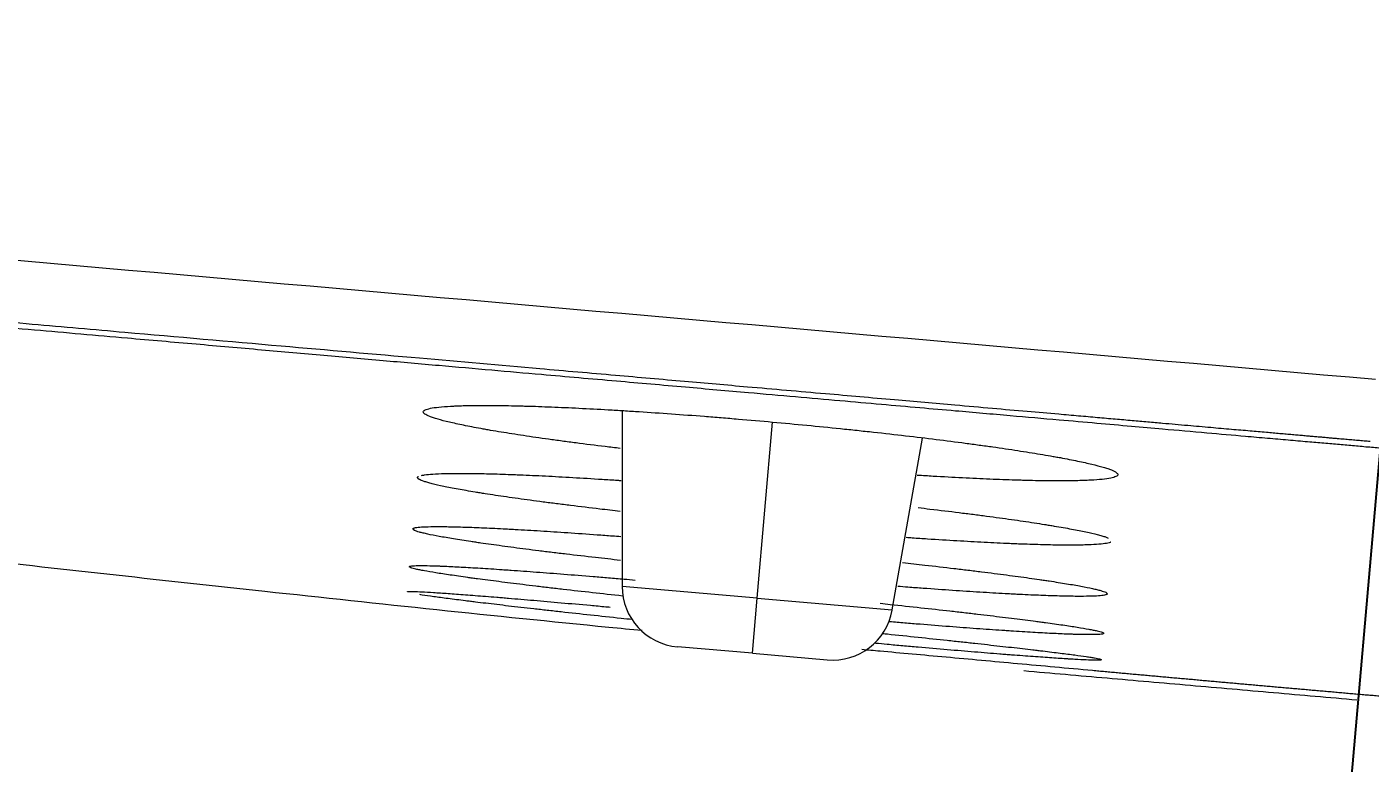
# Model space of a CAD drawing. Header units: millimetres. Extents: x 2433 to 4809, y -10272 to -6912.
# Drawn here: x 3948.38 to 3970.53, y -8020.75 to -8008.6 of the extents above; entities that cross this region are included whole.
import ezdxf

# ---------------------------------------------------------------- set-up
doc = ezdxf.new("R2010")
doc.units = ezdxf.units.MM
doc.linetypes.add('CENTERX2', pattern=[101.6, 63.5, -12.7, 12.7, -12.7])
doc.layers.add('CENTER', color=1, linetype='CENTERX2')
doc.layers.add('DIM', color=3, linetype='Continuous', lineweight=13)
doc.styles.add('ARIAL', font='arial.ttf')
doc.dimstyles.get("Standard").update_dxf_attribs({"dimtxt": 15, "dimasz": 15, "dimexe": 0.18, "dimexo": 0.0625, "dimgap": 4, "dimtad": 0, "dimtih": 1, "dimtoh": 1, "dimdec": 1, "dimdsep": 46, "dimtxsty": 'ARIAL', "dimcen": 0, "dimclrd": 3, "dimclre": 3, "dimclrt": 3, "dimadec": 0, "dimazin": 0, "dimtfac": 1, "dimtdec": 1, "dimtofl": 0, "dimtmove": 0, "dimatfit": 3, "dimfxl": 1, "dimtolj": 1, "dimtzin": 0, "dimarcsym": 0})

# ---------------------------------------------------------------- blocks, each defined once
blk = doc.blocks.new('*D50')
at = {"layer": 'Defpoints', "color": 0, "transparency": 16777216}
for p in [(3876.167, -8006.18), (4065.408, -8022.77), (4059.068, -8095.094)]:
    blk.add_point(p, dxfattribs=at)
at = {"layer": 'DIM', "color": 3, "lineweight": -2, "transparency": 16777216}
for p, q in [((3876.162, -8006.242), (3869.811, -8078.683)), ((4065.403, -8022.832), (4059.052, -8095.273)), ((3887.758, -8080.076), (3940.44, -8084.694)), ((4041.136, -8093.522), (3988.454, -8088.903))]:
    blk.add_line(p, q, dxfattribs=at)
at = {"layer": 'DIM', "color": 3, "transparency": 16777216}
for points in [[(3888.02, -8077.087), (3887.496, -8083.064), (3869.827, -8078.504)], [(4041.398, -8090.533), (4040.874, -8096.511), (4059.068, -8095.094)]]:
    blk.add_solid(points, dxfattribs=at)
at = {"layer": 'DIM', "color": 3, "transparency": 16777216, "insert": (3964.447, -8086.799), "char_height": 18, "attachment_point": 5, "style": 'ARIAL'}
blk.add_mtext('\\A1;190', dxfattribs=at)

msp = doc.modelspace()

# ---------------------------------------------------------------- linework, layer by layer
at = {"linetype": 'Continuous', "lineweight": 18, "extrusion": (-1, -2.22045e-16, 0)}
for p, q in [((3958.194, -8014.931), (3958.194, -8017.832)), ((3962.649, -8018.221), (3963.149, -8015.384)), ((3960.342, -8018.936), (3959.107, -8018.828)), ((3960.342, -8018.936), (3961.577, -8019.044))]:
    msp.add_line(p, q, dxfattribs=at)
at = {"linetype": 'Continuous', "lineweight": 13, "extrusion": (-1, -2.22045e-16, 0)}
for p, q in [((3960.421, -8018.026), (3960.676, -8015.119)), ((3960.421, -8018.026), (3958.194, -8017.832)), ((3960.342, -8018.936), (3960.421, -8018.026)), ((3960.421, -8018.026), (3962.649, -8018.221))]:
    msp.add_line(p, q, dxfattribs=at)
at = {"linetype": 'Continuous', "lineweight": 18}
for centre, start, end in [((3959.194, -8017.832), 180, 265), ((3961.664, -8018.048), 265, 350)]:
    msp.add_arc(centre, 1, start, end, dxfattribs=at)
at = {"linetype": 'Continuous', "lineweight": 13}
for points, knots in [([(3915.85, -8009.612), (3918.125, -8009.814), (3920.401, -8010.012), (3924.956, -8010.411), (3927.234, -8010.61), (3934.071, -8011.21), (3938.633, -8011.61), (3952.332, -8012.811), (3961.475, -8013.613), (3970.619, -8014.413)], [0, 0, 0, 0, 0.125, 0.125, 0.25, 0.25, 0.5, 0.5, 1, 1, 1, 1]), ([(3970.53, -8015.442), (3970.513, -8015.44), (3970.479, -8015.437), (3970.429, -8015.433), (3970.379, -8015.429), (3970.329, -8015.424), (3970.279, -8015.42), (3970.229, -8015.415), (3970.178, -8015.411), (3970.126, -8015.406), (3970.073, -8015.402), (3970.018, -8015.397), (3969.962, -8015.392), (3969.904, -8015.387), (3969.84, -8015.381), (3969.77, -8015.375), (3969.692, -8015.368), (3969.611, -8015.361), (3969.526, -8015.354), (3969.437, -8015.346), (3969.344, -8015.338), (3969.247, -8015.329), (3969.146, -8015.321), (3969.04, -8015.311), (3968.931, -8015.302), (3968.767, -8015.287), (3968.537, -8015.267), (3968.232, -8015.241), (3967.89, -8015.211), (3967.511, -8015.177), (3967.164, -8015.147), (3966.858, -8015.12), (3966.599, -8015.097), (3966.322, -8015.073), (3966.028, -8015.047), (3965.717, -8015.02), (3965.331, -8014.986), (3964.858, -8014.945), (3964.288, -8014.895), (3963.558, -8014.831), (3962.639, -8014.75), (3961.498, -8014.65), (3960.344, -8014.549), (3959.19, -8014.448), (3958.049, -8014.348), (3956.592, -8014.22), (3954.756, -8014.059), (3952.474, -8013.859), (3950.345, -8013.673), (3948.426, -8013.504), (3946.776, -8013.36), (3945.006, -8013.205), (3942.466, -8012.982), (3938.999, -8012.678), (3934.443, -8012.279), (3930.488, -8011.932), (3927.293, -8011.652), (3925.018, -8011.453), (3922.881, -8011.266), (3920.948, -8011.096), (3919.716, -8010.988), (3918.939, -8010.92), (3918.559, -8010.887), (3918.087, -8010.846), (3917.622, -8010.805), (3917.203, -8010.768), (3916.873, -8010.739), (3916.574, -8010.713), (3916.305, -8010.689), (3916.068, -8010.668), (3915.92, -8010.655), (3915.851, -8010.649)], [0, 0, 0, 0, 0.00093, 0.001846, 0.002755, 0.003662, 0.004571, 0.005489, 0.006419, 0.007367, 0.008336, 0.00933, 0.010354, 0.01141, 0.012501, 0.01386, 0.015278, 0.016761, 0.018312, 0.019934, 0.02163, 0.023401, 0.025249, 0.027174, 0.029176, 0.031253, 0.03616, 0.041729, 0.047976, 0.054905, 0.062506, 0.066938, 0.071679, 0.076731, 0.082096, 0.087772, 0.093759, 0.103254, 0.113671, 0.125011, 0.143197, 0.164032, 0.187516, 0.206429, 0.227264, 0.25002, 0.286248, 0.327918, 0.375029, 0.402973, 0.433122, 0.465478, 0.500039, 0.572373, 0.6557, 0.750021, 0.78956, 0.83122, 0.875001, 0.907035, 0.937497, 0.942783, 0.949752, 0.958407, 0.968747, 0.975374, 0.981433, 0.986926, 0.991851, 0.996209, 1, 1, 1, 1])]:
    msp.add_open_spline(points, degree=3, knots=knots, dxfattribs=at)
at = {"linetype": 'Continuous', "lineweight": 18}
for points, knots in [([(3915.963, -8010.736), (3916.057, -8010.745), (3916.253, -8010.762), (3916.563, -8010.79), (3916.903, -8010.82), (3917.273, -8010.853), (3917.624, -8010.884), (3917.947, -8010.912), (3918.23, -8010.937), (3918.514, -8010.962), (3918.797, -8010.987), (3919.08, -8011.012), (3919.346, -8011.035), (3919.6, -8011.057), (3919.846, -8011.079), (3920.109, -8011.102), (3920.387, -8011.126), (3920.681, -8011.152), (3920.99, -8011.179), (3921.315, -8011.208), (3921.656, -8011.238), (3922.012, -8011.269), (3922.383, -8011.302), (3922.981, -8011.354), (3923.793, -8011.426), (3924.808, -8011.515), (3925.801, -8011.602), (3926.774, -8011.688), (3927.726, -8011.771), (3928.657, -8011.853), (3930.15, -8011.984), (3932.165, -8012.161), (3934.658, -8012.38), (3937.005, -8012.587), (3939.204, -8012.78), (3941.256, -8012.96), (3943.202, -8013.131), (3945.052, -8013.294), (3946.817, -8013.449), (3948.465, -8013.593), (3949.902, -8013.72), (3951.15, -8013.829), (3952.231, -8013.924), (3953.259, -8014.015), (3954.234, -8014.101), (3955.157, -8014.182), (3956.027, -8014.258), (3957.002, -8014.344), (3958.067, -8014.437), (3959.205, -8014.537), (3960.19, -8014.624), (3961.04, -8014.698), (3961.771, -8014.763), (3962.454, -8014.823), (3963.089, -8014.879), (3963.798, -8014.941), (3964.563, -8015.008), (3965.34, -8015.076), (3966.006, -8015.135), (3966.575, -8015.185), (3967.18, -8015.238), (3967.807, -8015.293), (3968.384, -8015.344), (3968.831, -8015.383), (3969.172, -8015.413), (3969.438, -8015.436), (3969.633, -8015.453), (3969.766, -8015.465), (3969.895, -8015.476), (3970.022, -8015.487), (3970.147, -8015.498), (3970.272, -8015.509), (3970.398, -8015.52), (3970.481, -8015.528), (3970.524, -8015.531)], [0, 0, 0, 0, 0.005151, 0.010852, 0.017103, 0.023903, 0.031252, 0.036466, 0.041678, 0.046888, 0.052095, 0.0573, 0.062502, 0.066749, 0.071284, 0.076106, 0.081216, 0.086613, 0.092297, 0.098266, 0.104522, 0.111063, 0.117889, 0.125, 0.144009, 0.162634, 0.180874, 0.198731, 0.216202, 0.23329, 0.249993, 0.298424, 0.344152, 0.387173, 0.427485, 0.465089, 0.499991, 0.53446, 0.566783, 0.596959, 0.624989, 0.645739, 0.665527, 0.68435, 0.702208, 0.719099, 0.735026, 0.749991, 0.772645, 0.793478, 0.812492, 0.826748, 0.840128, 0.852628, 0.864248, 0.874994, 0.891527, 0.906245, 0.91767, 0.928083, 0.937496, 0.950865, 0.962498, 0.969176, 0.9754, 0.981249, 0.983738, 0.986155, 0.988515, 0.990832, 0.993122, 0.995402, 0.997689, 1, 1, 1, 1]), ([(3958.16, -8015.555), (3958.078, -8015.545), (3957.996, -8015.535), (3957.751, -8015.505), (3957.591, -8015.485), (3957.396, -8015.46), (3957.357, -8015.454), (3957.28, -8015.444), (3957.242, -8015.439), (3957.128, -8015.424), (3957.054, -8015.414), (3956.838, -8015.383), (3956.7, -8015.364), (3956.438, -8015.324), (3956.314, -8015.305), (3956.138, -8015.276), (3956.081, -8015.266), (3955.998, -8015.252), (3955.971, -8015.247), (3955.918, -8015.238), (3955.891, -8015.233), (3955.762, -8015.209), (3955.667, -8015.191), (3955.494, -8015.156), (3955.415, -8015.138), (3955.274, -8015.105), (3955.212, -8015.088), (3955.144, -8015.069), (3955.131, -8015.065), (3955.106, -8015.057), (3955.094, -8015.053), (3955.061, -8015.042), (3955.04, -8015.035), (3954.986, -8015.013), (3954.959, -8015), (3954.923, -8014.974), (3954.914, -8014.962), (3954.916, -8014.945), (3954.918, -8014.939), (3954.926, -8014.932), (3954.929, -8014.929), (3954.937, -8014.924), (3954.941, -8014.921), (3954.966, -8014.909), (3954.995, -8014.901), (3955.071, -8014.885), (3955.117, -8014.878), (3955.228, -8014.867), (3955.292, -8014.862), (3955.383, -8014.856), (3955.402, -8014.856), (3955.44, -8014.854), (3955.5, -8014.851), (3955.563, -8014.849), (3955.696, -8014.846), (3955.793, -8014.845), (3956, -8014.844), (3956.111, -8014.845), (3956.29, -8014.848), (3956.352, -8014.849), (3956.447, -8014.851), (3956.479, -8014.852), (3956.545, -8014.854), (3956.578, -8014.855), (3956.745, -8014.859), (3956.884, -8014.864), (3957.174, -8014.876), (3957.476, -8014.889), (3957.799, -8014.907), (3958.008, -8014.919), (3958.05, -8014.921), (3958.135, -8014.926), (3958.262, -8014.934), (3958.391, -8014.942), (3958.651, -8014.959), (3958.827, -8014.971), (3959.185, -8014.996), (3959.366, -8015.01), (3959.643, -8015.031), (3959.736, -8015.039), (3959.923, -8015.054), (3960.017, -8015.062), (3960.298, -8015.085), (3960.487, -8015.102), (3960.676, -8015.119)], [0, 0, 0, 0, 0.017807, 0.017807, 0.054184, 0.054184, 0.063279, 0.063279, 0.072373, 0.072373, 0.090562, 0.090562, 0.126939, 0.126939, 0.163317, 0.163317, 0.181506, 0.181506, 0.1906, 0.1906, 0.199694, 0.199694, 0.236072, 0.236072, 0.272449, 0.272449, 0.308827, 0.308827, 0.317921, 0.317921, 0.327016, 0.327016, 0.345205, 0.345205, 0.381582, 0.381582, 0.41796, 0.41796, 0.436148, 0.436148, 0.445243, 0.445243, 0.454337, 0.454337, 0.490715, 0.490715, 0.527092, 0.527092, 0.56347, 0.56347, 0.572564, 0.572564, 0.581658, 0.599847, 0.599847, 0.636225, 0.636225, 0.672602, 0.672602, 0.690791, 0.690791, 0.699885, 0.699885, 0.70898, 0.70898, 0.745357, 0.745357, 0.781735, 0.818112, 0.818112, 0.827207, 0.827207, 0.836301, 0.85449, 0.85449, 0.890867, 0.890867, 0.927245, 0.927245, 0.945434, 0.945434, 0.963622, 0.963622, 1, 1, 1, 1]), ([(3960.676, -8015.119), (3960.865, -8015.136), (3961.053, -8015.154), (3961.426, -8015.19), (3961.61, -8015.208), (3961.886, -8015.237), (3961.977, -8015.246), (3962.113, -8015.261), (3962.159, -8015.266), (3962.249, -8015.276), (3962.295, -8015.28), (3962.52, -8015.305), (3962.696, -8015.325), (3963.041, -8015.365), (3963.209, -8015.385), (3963.537, -8015.426), (3963.697, -8015.447), (3963.892, -8015.472), (3963.931, -8015.478), (3964.008, -8015.488), (3964.046, -8015.493), (3964.159, -8015.509), (3964.233, -8015.519), (3964.449, -8015.549), (3964.587, -8015.57), (3964.848, -8015.61), (3964.972, -8015.63), (3965.148, -8015.659), (3965.205, -8015.669), (3965.287, -8015.683), (3965.315, -8015.688), (3965.368, -8015.698), (3965.395, -8015.702), (3965.524, -8015.726), (3965.618, -8015.745), (3965.792, -8015.781), (3965.87, -8015.798), (3966.011, -8015.832), (3966.073, -8015.849), (3966.141, -8015.869), (3966.154, -8015.872), (3966.179, -8015.88), (3966.214, -8015.892), (3966.245, -8015.903), (3966.299, -8015.925), (3966.326, -8015.938), (3966.361, -8015.964), (3966.37, -8015.976), (3966.369, -8015.993), (3966.366, -8015.999), (3966.356, -8016.009), (3966.348, -8016.014), (3966.318, -8016.029), (3966.289, -8016.037), (3966.213, -8016.052), (3966.167, -8016.059), (3966.056, -8016.071), (3965.992, -8016.075), (3965.901, -8016.08), (3965.882, -8016.081), (3965.844, -8016.083), (3965.784, -8016.085), (3965.721, -8016.087), (3965.588, -8016.09), (3965.492, -8016.091), (3965.285, -8016.091), (3965.174, -8016.09), (3964.996, -8016.087), (3964.934, -8016.085), (3964.839, -8016.083), (3964.807, -8016.082), (3964.742, -8016.08), (3964.709, -8016.079), (3964.542, -8016.074), (3964.403, -8016.069), (3964.113, -8016.057), (3963.963, -8016.05), (3963.651, -8016.034), (3963.49, -8016.025), (3963.281, -8016.013), (3963.239, -8016.01), (3963.154, -8016.005), (3963.108, -8016.002), (3963.061, -8015.999), (3963.057, -8015.999)], [0, 0, 0, 0, 0.036331, 0.036331, 0.072661, 0.072661, 0.090827, 0.090827, 0.099909, 0.099909, 0.108992, 0.108992, 0.145322, 0.145322, 0.181653, 0.181653, 0.217984, 0.217984, 0.227066, 0.227066, 0.236149, 0.236149, 0.254314, 0.254314, 0.290645, 0.290645, 0.326975, 0.326975, 0.345141, 0.345141, 0.354223, 0.354223, 0.363306, 0.363306, 0.399637, 0.399637, 0.435967, 0.435967, 0.472298, 0.472298, 0.481381, 0.481381, 0.490463, 0.508629, 0.508629, 0.544959, 0.544959, 0.58129, 0.58129, 0.599455, 0.599455, 0.61762, 0.61762, 0.653951, 0.653951, 0.690282, 0.690282, 0.726612, 0.726612, 0.735695, 0.735695, 0.744777, 0.762943, 0.762943, 0.799273, 0.799273, 0.835604, 0.835604, 0.853769, 0.853769, 0.862852, 0.862852, 0.871935, 0.871935, 0.908265, 0.908265, 0.944596, 0.944596, 0.980926, 0.980926, 0.990009, 0.990009, 0.999092, 1, 1, 1, 1]), ([(3970.524, -8015.531), (3970.564, -8015.535), (3970.644, -8015.542), (3970.764, -8015.552), (3970.884, -8015.563), (3971.005, -8015.573), (3971.127, -8015.584), (3971.251, -8015.595), (3971.389, -8015.607), (3971.54, -8015.62), (3971.705, -8015.635), (3971.876, -8015.649), (3972.052, -8015.665), (3972.252, -8015.682), (3972.481, -8015.702), (3972.741, -8015.725), (3973.016, -8015.749), (3973.309, -8015.774), (3973.618, -8015.801), (3973.957, -8015.831), (3974.33, -8015.863), (3974.742, -8015.899), (3975.184, -8015.938), (3975.665, -8015.98), (3976.187, -8016.025), (3976.757, -8016.075), (3977.398, -8016.131), (3978.122, -8016.194), (3978.938, -8016.265), (3979.829, -8016.342), (3980.705, -8016.419), (3981.559, -8016.493), (3982.385, -8016.565), (3983.267, -8016.642), (3984.362, -8016.737), (3985.705, -8016.854), (3987.332, -8016.996), (3989.12, -8017.152), (3990.875, -8017.305), (3992.585, -8017.453), (3994.233, -8017.597), (3995.998, -8017.751), (3998.184, -8017.941), (4000.864, -8018.175), (4004.107, -8018.457), (4007.683, -8018.769), (4010.711, -8019.033), (4013.105, -8019.241), (4014.776, -8019.387), (4016.51, -8019.538), (4017.908, -8019.659), (4018.952, -8019.75), (4019.624, -8019.809), (4020.304, -8019.868), (4020.994, -8019.928), (4021.561, -8019.978), (4021.994, -8020.016), (4022.284, -8020.041), (4022.55, -8020.064), (4022.793, -8020.085), (4023.013, -8020.104), (4023.209, -8020.121), (4023.539, -8020.15), (4023.992, -8020.189), (4024.559, -8020.238), (4024.919, -8020.269), (4025.091, -8020.283)], [0, 0, 0, 0, 0.00221, 0.004402, 0.006592, 0.008794, 0.011025, 0.013298, 0.015627, 0.018575, 0.021595, 0.024706, 0.027921, 0.031253, 0.035725, 0.040471, 0.045511, 0.050859, 0.056523, 0.062507, 0.069473, 0.076999, 0.085094, 0.09376, 0.103369, 0.113786, 0.125013, 0.138581, 0.153518, 0.169833, 0.187519, 0.201609, 0.216722, 0.232862, 0.250026, 0.276845, 0.306617, 0.339349, 0.375033, 0.403062, 0.433238, 0.465565, 0.500041, 0.553395, 0.612841, 0.678386, 0.750021, 0.779495, 0.81015, 0.841985, 0.875001, 0.887162, 0.899493, 0.911992, 0.92466, 0.937497, 0.943244, 0.948565, 0.953457, 0.957922, 0.961959, 0.965568, 0.968747, 0.980133, 0.990552, 1, 1, 1, 1]), ([(3958.162, -8016.594), (3958.048, -8016.581), (3957.936, -8016.568), (3957.661, -8016.536), (3957.501, -8016.517), (3957.306, -8016.492), (3957.267, -8016.487), (3957.19, -8016.478), (3957.151, -8016.473), (3957.038, -8016.458), (3956.964, -8016.449), (3956.747, -8016.42), (3956.609, -8016.402), (3956.347, -8016.365), (3956.223, -8016.347), (3956.046, -8016.32), (3955.989, -8016.311), (3955.906, -8016.298), (3955.879, -8016.294), (3955.825, -8016.285), (3955.799, -8016.281), (3955.669, -8016.26), (3955.574, -8016.243), (3955.401, -8016.211), (3955.322, -8016.196), (3955.18, -8016.166), (3955.118, -8016.152), (3955.05, -8016.135), (3955.037, -8016.131), (3955.012, -8016.125), (3955, -8016.121), (3954.966, -8016.112), (3954.945, -8016.105), (3954.891, -8016.087), (3954.864, -8016.076), (3954.827, -8016.054), (3954.818, -8016.044), (3954.819, -8016.031), (3954.822, -8016.026), (3954.829, -8016.02), (3954.833, -8016.018), (3954.837, -8016.016), (3954.837, -8016.016), (3954.837, -8016.016)], [0, 0, 0, 0, 0.053953, 0.053953, 0.1343, 0.1343, 0.154387, 0.154387, 0.174474, 0.174474, 0.214647, 0.214647, 0.294995, 0.294995, 0.375342, 0.375342, 0.415515, 0.415515, 0.435602, 0.435602, 0.455689, 0.455689, 0.536036, 0.536036, 0.616383, 0.616383, 0.69673, 0.69673, 0.716817, 0.716817, 0.736904, 0.736904, 0.777077, 0.777077, 0.857425, 0.857425, 0.937772, 0.937772, 0.977945, 0.977945, 0.998032, 0.998032, 1, 1, 1, 1]), ([(3954.884, -8016.001), (3954.898, -8015.997), (3954.916, -8015.994), (3954.973, -8015.986), (3955.02, -8015.981), (3955.13, -8015.974), (3955.194, -8015.971), (3955.285, -8015.968), (3955.303, -8015.968), (3955.342, -8015.967), (3955.401, -8015.966), (3955.465, -8015.966), (3955.598, -8015.966), (3955.694, -8015.967), (3955.901, -8015.97), (3956.012, -8015.973), (3956.191, -8015.978), (3956.252, -8015.98), (3956.347, -8015.984), (3956.38, -8015.985), (3956.445, -8015.987), (3956.478, -8015.989), (3956.645, -8015.996), (3956.784, -8016.002), (3957.074, -8016.017), (3957.375, -8016.033), (3957.698, -8016.053), (3957.907, -8016.066), (3957.949, -8016.069), (3958.034, -8016.074), (3958.095, -8016.078), (3958.157, -8016.083), (3958.177, -8016.084)], [0, 0, 0, 0, 0.051598, 0.051598, 0.150257, 0.150257, 0.248915, 0.248915, 0.273579, 0.273579, 0.298244, 0.347573, 0.347573, 0.446231, 0.446231, 0.54489, 0.54489, 0.594219, 0.594219, 0.618883, 0.618883, 0.643548, 0.643548, 0.742206, 0.742206, 0.840864, 0.939522, 0.939522, 0.964187, 0.964187, 0.988852, 1, 1, 1, 1]), ([(3963.074, -8016.532), (3963.14, -8016.539), (3963.206, -8016.547), (3963.435, -8016.574), (3963.595, -8016.593), (3963.79, -8016.618), (3963.829, -8016.623), (3963.906, -8016.632), (3963.944, -8016.637), (3964.058, -8016.652), (3964.132, -8016.661), (3964.348, -8016.69), (3964.486, -8016.709), (3964.747, -8016.746), (3964.871, -8016.764), (3965.047, -8016.791), (3965.104, -8016.8), (3965.187, -8016.813), (3965.215, -8016.818), (3965.268, -8016.827), (3965.295, -8016.831), (3965.424, -8016.853), (3965.519, -8016.869), (3965.693, -8016.902), (3965.771, -8016.917), (3965.913, -8016.948), (3965.975, -8016.962), (3966.043, -8016.979), (3966.056, -8016.983), (3966.081, -8016.99), (3966.117, -8017), (3966.148, -8017.009), (3966.183, -8017.021), (3966.197, -8017.027), (3966.21, -8017.033)], [0, 0, 0, 0, 0.040156, 0.040156, 0.141561, 0.141561, 0.166912, 0.166912, 0.192263, 0.192263, 0.242965, 0.242965, 0.34437, 0.34437, 0.445774, 0.445774, 0.496476, 0.496476, 0.521827, 0.521827, 0.547178, 0.547178, 0.648583, 0.648583, 0.749987, 0.749987, 0.851392, 0.851392, 0.876743, 0.876743, 0.902094, 0.952796, 0.952796, 1, 1, 1, 1]), ([(3942.588, -8016.812), (3944.191, -8017.002), (3947.428, -8017.377), (3952.556, -8017.941), (3956.264, -8018.336), (3958.339, -8018.539), (3958.522, -8018.556)], [0, 0, 0, 0, 0.302078, 0.609824, 0.965593, 1, 1, 1, 1]), ([(3958.165, -8017.402), (3958.026, -8017.387), (3957.889, -8017.371), (3957.591, -8017.337), (3957.431, -8017.319), (3957.235, -8017.295), (3957.196, -8017.291), (3957.119, -8017.281), (3957.081, -8017.277), (3956.967, -8017.263), (3956.893, -8017.254), (3956.676, -8017.226), (3956.538, -8017.209), (3956.275, -8017.174), (3956.151, -8017.157), (3955.974, -8017.133), (3955.917, -8017.124), (3955.834, -8017.112), (3955.807, -8017.108), (3955.753, -8017.1), (3955.726, -8017.096), (3955.597, -8017.077), (3955.501, -8017.062), (3955.327, -8017.033), (3955.248, -8017.02), (3955.106, -8016.993), (3955.043, -8016.981), (3954.961, -8016.963), (3954.936, -8016.957), (3954.89, -8016.946), (3954.87, -8016.941), (3954.815, -8016.926), (3954.787, -8016.916), (3954.751, -8016.899), (3954.741, -8016.891), (3954.742, -8016.881), (3954.744, -8016.878), (3954.752, -8016.873), (3954.755, -8016.872), (3954.762, -8016.869), (3954.766, -8016.867), (3954.791, -8016.861), (3954.819, -8016.857), (3954.894, -8016.85), (3954.94, -8016.848), (3955.05, -8016.845), (3955.114, -8016.844), (3955.205, -8016.844), (3955.223, -8016.844), (3955.262, -8016.845), (3955.321, -8016.846), (3955.384, -8016.847), (3955.517, -8016.85), (3955.613, -8016.853), (3955.82, -8016.86), (3955.931, -8016.865), (3956.109, -8016.873), (3956.17, -8016.876), (3956.265, -8016.881), (3956.298, -8016.883), (3956.363, -8016.887), (3956.396, -8016.888), (3956.563, -8016.898), (3956.702, -8016.906), (3956.991, -8016.924), (3957.292, -8016.943), (3957.615, -8016.966), (3957.824, -8016.981), (3957.866, -8016.984), (3957.95, -8016.991), (3958.038, -8016.997), (3958.127, -8017.004), (3958.173, -8017.007)], [0, 0, 0, 0, 0.034475, 0.034475, 0.076881, 0.076881, 0.087482, 0.087482, 0.098083, 0.098083, 0.119286, 0.119286, 0.161691, 0.161691, 0.204096, 0.204096, 0.225299, 0.225299, 0.2359, 0.2359, 0.246502, 0.246502, 0.288907, 0.288907, 0.331312, 0.331312, 0.373717, 0.373717, 0.39492, 0.39492, 0.416122, 0.416122, 0.458528, 0.458528, 0.500933, 0.500933, 0.522136, 0.522136, 0.532737, 0.532737, 0.543338, 0.543338, 0.585743, 0.585743, 0.628149, 0.628149, 0.670554, 0.670554, 0.681155, 0.681155, 0.691756, 0.712959, 0.712959, 0.755364, 0.755364, 0.797769, 0.797769, 0.818972, 0.818972, 0.829573, 0.829573, 0.840175, 0.840175, 0.88258, 0.88258, 0.924985, 0.96739, 0.96739, 0.977992, 0.977992, 0.988593, 1, 1, 1, 1]), ([(3966.256, -8017.1), (3966.256, -8017.1), (3966.256, -8017.1), (3966.252, -8017.102), (3966.247, -8017.104), (3966.223, -8017.113), (3966.194, -8017.12), (3966.118, -8017.131), (3966.072, -8017.136), (3965.962, -8017.143), (3965.898, -8017.146), (3965.807, -8017.149), (3965.788, -8017.149), (3965.75, -8017.15), (3965.69, -8017.151), (3965.627, -8017.151), (3965.495, -8017.151), (3965.399, -8017.15), (3965.192, -8017.147), (3965.081, -8017.144), (3964.903, -8017.138), (3964.841, -8017.136), (3964.746, -8017.133), (3964.714, -8017.131), (3964.649, -8017.129), (3964.616, -8017.127), (3964.449, -8017.12), (3964.31, -8017.114), (3964.021, -8017.099), (3963.871, -8017.09), (3963.559, -8017.072), (3963.398, -8017.062), (3963.189, -8017.048), (3963.147, -8017.045), (3963.063, -8017.04), (3962.988, -8017.035), (3962.913, -8017.029), (3962.88, -8017.027)], [0, 0, 0, 0, 0.001004, 0.001004, 0.023829, 0.023829, 0.115128, 0.115128, 0.206427, 0.206427, 0.297727, 0.297727, 0.320551, 0.320551, 0.343376, 0.389026, 0.389026, 0.480325, 0.480325, 0.571624, 0.571624, 0.617274, 0.617274, 0.640099, 0.640099, 0.662923, 0.662923, 0.754223, 0.754223, 0.845522, 0.845522, 0.936821, 0.936821, 0.959646, 0.959646, 0.98247, 1, 1, 1, 1]), ([(3958.201, -8017.991), (3958.032, -8017.972), (3957.866, -8017.954), (3957.54, -8017.918), (3957.38, -8017.9), (3957.184, -8017.877), (3957.145, -8017.873), (3957.068, -8017.864), (3957.03, -8017.859), (3956.916, -8017.846), (3956.842, -8017.837), (3956.624, -8017.811), (3956.486, -8017.794), (3956.223, -8017.761), (3956.099, -8017.745), (3955.922, -8017.722), (3955.864, -8017.715), (3955.781, -8017.704), (3955.754, -8017.7), (3955.7, -8017.693), (3955.673, -8017.689), (3955.543, -8017.671), (3955.448, -8017.657), (3955.273, -8017.631), (3955.193, -8017.619), (3955.051, -8017.596), (3954.988, -8017.585), (3954.906, -8017.57), (3954.88, -8017.565), (3954.834, -8017.556), (3954.813, -8017.551), (3954.758, -8017.539), (3954.73, -8017.531), (3954.693, -8017.518), (3954.683, -8017.512), (3954.683, -8017.505), (3954.686, -8017.502), (3954.693, -8017.499), (3954.696, -8017.498), (3954.703, -8017.497), (3954.707, -8017.496), (3954.731, -8017.492), (3954.76, -8017.49), (3954.834, -8017.488), (3954.88, -8017.487), (3954.99, -8017.489), (3955.053, -8017.49), (3955.144, -8017.493), (3955.162, -8017.494), (3955.2, -8017.495), (3955.259, -8017.498), (3955.323, -8017.501), (3955.455, -8017.507), (3955.55, -8017.512), (3955.757, -8017.524), (3955.868, -8017.531), (3956.046, -8017.542), (3956.107, -8017.546), (3956.202, -8017.553), (3956.234, -8017.555), (3956.299, -8017.559), (3956.464, -8017.571), (3956.638, -8017.583), (3956.927, -8017.605), (3957.228, -8017.628), (3957.55, -8017.654), (3957.759, -8017.671), (3957.801, -8017.674), (3957.885, -8017.681), (3958.012, -8017.692), (3958.141, -8017.703), (3958.287, -8017.715), (3958.347, -8017.72), (3958.408, -8017.726)], [0, 0, 0, 0, 0.040324, 0.040324, 0.081429, 0.081429, 0.091705, 0.091705, 0.101981, 0.101981, 0.122534, 0.122534, 0.163639, 0.163639, 0.204744, 0.204744, 0.225296, 0.225296, 0.235572, 0.235572, 0.245848, 0.245848, 0.286953, 0.286953, 0.328058, 0.328058, 0.369163, 0.369163, 0.389716, 0.389716, 0.410268, 0.410268, 0.451373, 0.451373, 0.492478, 0.492478, 0.51303, 0.51303, 0.523307, 0.523307, 0.533583, 0.533583, 0.574688, 0.574688, 0.615793, 0.615793, 0.656897, 0.656897, 0.667174, 0.667174, 0.67745, 0.698002, 0.698002, 0.739107, 0.739107, 0.780212, 0.780212, 0.800765, 0.800765, 0.811041, 0.811041, 0.821317, 0.862422, 0.862422, 0.903527, 0.944632, 0.944632, 0.954908, 0.954908, 0.965184, 0.985737, 0.985737, 1, 1, 1, 1]), ([(3962.818, -8017.438), (3962.943, -8017.452), (3963.065, -8017.466), (3963.35, -8017.498), (3963.511, -8017.516), (3963.706, -8017.54), (3963.745, -8017.544), (3963.822, -8017.553), (3963.86, -8017.558), (3963.974, -8017.572), (3964.048, -8017.581), (3964.264, -8017.608), (3964.402, -8017.626), (3964.664, -8017.66), (3964.788, -8017.677), (3964.965, -8017.702), (3965.022, -8017.71), (3965.105, -8017.722), (3965.132, -8017.726), (3965.186, -8017.734), (3965.213, -8017.738), (3965.342, -8017.757), (3965.437, -8017.773), (3965.612, -8017.801), (3965.691, -8017.815), (3965.832, -8017.842), (3965.895, -8017.854), (3965.963, -8017.869), (3965.977, -8017.872), (3966.002, -8017.878), (3966.038, -8017.887), (3966.068, -8017.895), (3966.123, -8017.911), (3966.151, -8017.92), (3966.187, -8017.938), (3966.196, -8017.946), (3966.196, -8017.957), (3966.193, -8017.96), (3966.185, -8017.965), (3966.182, -8017.966), (3966.175, -8017.969), (3966.171, -8017.971), (3966.146, -8017.978), (3966.117, -8017.982), (3966.042, -8017.989), (3965.996, -8017.992), (3965.886, -8017.995), (3965.822, -8017.996), (3965.732, -8017.996), (3965.713, -8017.996), (3965.675, -8017.996), (3965.616, -8017.995), (3965.552, -8017.994), (3965.42, -8017.991), (3965.324, -8017.989), (3965.118, -8017.981), (3965.007, -8017.977), (3964.829, -8017.969), (3964.768, -8017.966), (3964.673, -8017.961), (3964.641, -8017.959), (3964.576, -8017.956), (3964.411, -8017.947), (3964.238, -8017.937), (3963.949, -8017.919), (3963.798, -8017.909), (3963.487, -8017.888), (3963.326, -8017.876), (3963.117, -8017.861), (3963.075, -8017.858), (3962.991, -8017.852), (3962.894, -8017.844), (3962.796, -8017.837), (3962.74, -8017.832)], [0, 0, 0, 0, 0.031157, 0.031157, 0.073606, 0.073606, 0.084218, 0.084218, 0.09483, 0.09483, 0.116054, 0.116054, 0.158502, 0.158502, 0.200951, 0.200951, 0.222175, 0.222175, 0.232787, 0.232787, 0.243399, 0.243399, 0.285848, 0.285848, 0.328296, 0.328296, 0.370745, 0.370745, 0.381357, 0.381357, 0.391969, 0.413193, 0.413193, 0.455641, 0.455641, 0.49809, 0.49809, 0.519314, 0.519314, 0.529926, 0.529926, 0.540538, 0.540538, 0.582987, 0.582987, 0.625435, 0.625435, 0.667884, 0.667884, 0.678496, 0.678496, 0.689108, 0.710332, 0.710332, 0.75278, 0.75278, 0.795229, 0.795229, 0.816453, 0.816453, 0.827065, 0.827065, 0.837677, 0.880126, 0.880126, 0.922574, 0.922574, 0.965022, 0.965022, 0.975635, 0.975635, 0.986247, 1, 1, 1, 1]), ([(3954.652, -8017.919), (3954.654, -8017.918), (3954.657, -8017.918), (3954.664, -8017.917), (3954.668, -8017.917), (3954.692, -8017.916), (3954.72, -8017.916), (3954.794, -8017.917), (3954.84, -8017.919), (3954.949, -8017.924), (3955.012, -8017.928), (3955.102, -8017.933), (3955.121, -8017.934), (3955.159, -8017.937), (3955.218, -8017.941), (3955.281, -8017.945), (3955.412, -8017.954), (3955.508, -8017.961), (3955.714, -8017.977), (3955.825, -8017.986), (3956.002, -8018), (3956.064, -8018.005), (3956.159, -8018.012), (3956.191, -8018.015), (3956.256, -8018.02), (3956.42, -8018.034), (3956.594, -8018.049), (3956.883, -8018.074), (3957.183, -8018.1), (3957.505, -8018.129), (3957.714, -8018.147), (3957.755, -8018.151), (3957.84, -8018.159), (3957.905, -8018.165), (3957.971, -8018.171), (3957.995, -8018.173)], [0, 0, 0, 0, 0.02227, 0.02227, 0.04472, 0.04472, 0.134523, 0.134523, 0.224326, 0.224326, 0.314129, 0.314129, 0.33658, 0.33658, 0.359031, 0.403932, 0.403932, 0.493735, 0.493735, 0.583538, 0.583538, 0.62844, 0.62844, 0.650891, 0.650891, 0.673341, 0.763145, 0.763145, 0.852948, 0.942751, 0.942751, 0.965201, 0.965201, 0.987652, 1, 1, 1, 1]), ([(3958.362, -8018.379), (3958.301, -8018.373), (3958.239, -8018.367), (3958.006, -8018.342), (3957.837, -8018.324), (3957.508, -8018.288), (3957.347, -8018.271), (3957.152, -8018.249), (3957.113, -8018.245), (3957.035, -8018.236), (3956.997, -8018.232), (3956.883, -8018.219), (3956.809, -8018.211), (3956.591, -8018.186), (3956.453, -8018.171), (3956.19, -8018.14), (3956.065, -8018.125), (3955.888, -8018.104), (3955.83, -8018.097), (3955.747, -8018.087), (3955.719, -8018.084), (3955.665, -8018.077), (3955.639, -8018.074), (3955.509, -8018.057), (3955.413, -8018.045), (3955.237, -8018.022), (3955.158, -8018.012), (3955.015, -8017.992), (3954.952, -8017.983), (3954.883, -8017.972), (3954.87, -8017.97), (3954.857, -8017.968)], [0, 0, 0, 0, 0.036715, 0.036715, 0.140871, 0.140871, 0.245026, 0.245026, 0.271065, 0.271065, 0.297104, 0.297104, 0.349182, 0.349182, 0.453338, 0.453338, 0.557494, 0.557494, 0.609572, 0.609572, 0.635611, 0.635611, 0.66165, 0.66165, 0.765805, 0.765805, 0.869961, 0.869961, 0.974117, 0.974117, 1, 1, 1, 1]), ([(3962.45, -8018.111), (3962.505, -8018.117), (3962.56, -8018.123), (3962.787, -8018.147), (3962.955, -8018.165), (3963.284, -8018.201), (3963.444, -8018.219), (3963.64, -8018.241), (3963.679, -8018.245), (3963.756, -8018.254), (3963.794, -8018.258), (3963.908, -8018.271), (3963.982, -8018.28), (3964.199, -8018.305), (3964.337, -8018.322), (3964.599, -8018.354), (3964.724, -8018.369), (3964.9, -8018.392), (3964.958, -8018.399), (3965.041, -8018.41), (3965.069, -8018.414), (3965.122, -8018.421), (3965.149, -8018.425), (3965.279, -8018.442), (3965.374, -8018.456), (3965.549, -8018.481), (3965.628, -8018.493), (3965.771, -8018.516), (3965.834, -8018.527), (3965.902, -8018.54), (3965.916, -8018.542), (3965.941, -8018.547), (3965.977, -8018.554), (3966.008, -8018.561), (3966.063, -8018.574), (3966.091, -8018.581), (3966.128, -8018.595), (3966.137, -8018.601), (3966.137, -8018.609), (3966.135, -8018.611), (3966.127, -8018.614), (3966.124, -8018.615), (3966.117, -8018.617), (3966.113, -8018.618), (3966.089, -8018.622), (3966.06, -8018.625), (3965.986, -8018.628), (3965.939, -8018.628), (3965.83, -8018.628), (3965.767, -8018.627), (3965.676, -8018.624), (3965.657, -8018.624), (3965.619, -8018.622), (3965.56, -8018.62), (3965.497, -8018.618), (3965.365, -8018.612), (3965.27, -8018.608), (3965.064, -8018.597), (3964.953, -8018.59), (3964.775, -8018.579), (3964.714, -8018.576), (3964.619, -8018.569), (3964.587, -8018.567), (3964.522, -8018.563), (3964.358, -8018.552), (3964.184, -8018.54), (3963.896, -8018.519), (3963.746, -8018.508), (3963.435, -8018.484), (3963.274, -8018.471), (3963.065, -8018.454), (3963.023, -8018.451), (3962.939, -8018.444), (3962.815, -8018.434), (3962.69, -8018.423), (3962.606, -8018.416)], [0, 0, 0, 0, 0.013005, 0.013005, 0.054159, 0.054159, 0.095313, 0.095313, 0.105601, 0.105601, 0.11589, 0.11589, 0.136466, 0.136466, 0.17762, 0.17762, 0.218774, 0.218774, 0.239351, 0.239351, 0.24964, 0.24964, 0.259928, 0.259928, 0.301082, 0.301082, 0.342236, 0.342236, 0.38339, 0.38339, 0.393679, 0.393679, 0.403967, 0.424544, 0.424544, 0.465698, 0.465698, 0.506852, 0.506852, 0.527429, 0.527429, 0.537718, 0.537718, 0.548006, 0.548006, 0.58916, 0.58916, 0.630314, 0.630314, 0.671468, 0.671468, 0.681756, 0.681756, 0.692045, 0.712622, 0.712622, 0.753776, 0.753776, 0.79493, 0.79493, 0.815507, 0.815507, 0.825795, 0.825795, 0.836084, 0.877238, 0.877238, 0.918392, 0.918392, 0.959546, 0.959546, 0.969834, 0.969834, 0.980123, 1, 1, 1, 1]), ([(3962.493, -8018.609), (3962.518, -8018.612), (3962.543, -8018.614), (3962.74, -8018.635), (3962.909, -8018.652), (3963.238, -8018.687), (3963.398, -8018.704), (3963.594, -8018.725), (3963.633, -8018.729), (3963.71, -8018.737), (3963.748, -8018.741), (3963.862, -8018.753), (3963.936, -8018.762), (3964.153, -8018.785), (3964.292, -8018.801), (3964.554, -8018.83), (3964.679, -8018.844), (3964.856, -8018.865), (3964.914, -8018.871), (3964.997, -8018.881), (3965.025, -8018.884), (3965.079, -8018.891), (3965.105, -8018.894), (3965.235, -8018.91), (3965.331, -8018.921), (3965.506, -8018.944), (3965.586, -8018.954), (3965.729, -8018.973), (3965.792, -8018.982), (3965.861, -8018.992), (3965.874, -8018.994), (3965.9, -8018.998), (3965.936, -8019.004), (3965.967, -8019.009), (3966.023, -8019.019), (3966.051, -8019.025), (3966.088, -8019.034), (3966.098, -8019.038), (3966.098, -8019.043), (3966.096, -8019.044), (3966.089, -8019.046), (3966.086, -8019.047), (3966.078, -8019.047), (3966.074, -8019.048), (3966.05, -8019.049), (3966.022, -8019.05), (3965.948, -8019.049), (3965.902, -8019.047), (3965.793, -8019.043), (3965.73, -8019.04), (3965.64, -8019.035), (3965.621, -8019.034), (3965.583, -8019.032), (3965.524, -8019.028), (3965.461, -8019.024), (3965.33, -8019.016), (3965.234, -8019.009), (3965.029, -8018.995), (3964.918, -8018.987), (3964.741, -8018.973), (3964.679, -8018.969), (3964.585, -8018.961), (3964.552, -8018.959), (3964.488, -8018.954), (3964.324, -8018.941), (3964.15, -8018.927), (3963.862, -8018.903), (3963.712, -8018.89), (3963.401, -8018.864), (3963.24, -8018.85), (3963.032, -8018.831), (3962.99, -8018.828), (3962.906, -8018.82), (3962.779, -8018.809), (3962.651, -8018.798), (3962.501, -8018.784), (3962.437, -8018.778), (3962.372, -8018.772)], [0, 0, 0, 0, 0.005874, 0.005874, 0.046668, 0.046668, 0.087462, 0.087462, 0.09766, 0.09766, 0.107859, 0.107859, 0.128256, 0.128256, 0.16905, 0.16905, 0.209844, 0.209844, 0.23024, 0.23024, 0.240439, 0.240439, 0.250637, 0.250637, 0.291431, 0.291431, 0.332225, 0.332225, 0.373019, 0.373019, 0.383217, 0.383217, 0.393416, 0.413813, 0.413813, 0.454607, 0.454607, 0.4954, 0.4954, 0.515797, 0.515797, 0.525996, 0.525996, 0.536194, 0.536194, 0.576988, 0.576988, 0.617782, 0.617782, 0.658576, 0.658576, 0.668774, 0.668774, 0.678973, 0.69937, 0.69937, 0.740164, 0.740164, 0.780957, 0.780957, 0.801354, 0.801354, 0.811553, 0.811553, 0.821751, 0.862545, 0.862545, 0.903339, 0.903339, 0.944133, 0.944133, 0.954331, 0.954331, 0.96453, 0.984927, 0.984927, 1, 1, 1, 1]), ([(3962.146, -8018.869), (3962.245, -8018.878), (3962.345, -8018.887), (3962.79, -8018.927), (3963.155, -8018.96), (3963.921, -8019.03), (3964.314, -8019.066), (3965.119, -8019.14), (3965.532, -8019.178), (3965.954, -8019.216)], [0, 0, 0, 0, 0.090702, 0.090702, 0.393802, 0.393802, 0.696901, 0.696901, 1, 1, 1, 1]), ([(3965.954, -8019.216), (3965.989, -8019.219), (3966.057, -8019.226), (3966.16, -8019.235), (3966.263, -8019.244), (3966.365, -8019.254), (3966.468, -8019.263), (3966.571, -8019.273), (3966.674, -8019.282), (3966.776, -8019.291), (3966.879, -8019.301), (3966.982, -8019.31), (3967.085, -8019.319), (3967.187, -8019.328), (3967.29, -8019.338), (3967.393, -8019.347), (3967.496, -8019.356), (3967.598, -8019.365), (3967.701, -8019.375), (3967.804, -8019.384), (3967.907, -8019.393), (3968.009, -8019.402), (3968.112, -8019.412), (3968.215, -8019.421), (3968.318, -8019.43), (3968.42, -8019.439), (3968.523, -8019.448), (3968.626, -8019.457), (3968.729, -8019.467), (3968.831, -8019.476), (3968.934, -8019.485), (3969.037, -8019.494), (3969.14, -8019.503), (3969.242, -8019.512), (3969.345, -8019.521), (3969.448, -8019.53), (3969.551, -8019.539), (3969.653, -8019.548), (3969.756, -8019.557), (3969.859, -8019.566), (3969.962, -8019.576), (3970.064, -8019.585), (3970.167, -8019.594), (3970.27, -8019.603), (3970.373, -8019.612), (3970.475, -8019.621), (3970.578, -8019.629), (3970.681, -8019.638), (3970.784, -8019.647), (3970.887, -8019.656), (3970.989, -8019.665), (3971.092, -8019.674), (3971.195, -8019.683), (3971.298, -8019.692), (3971.4, -8019.701), (3971.503, -8019.71), (3971.606, -8019.719), (3971.709, -8019.728), (3971.811, -8019.736), (3971.914, -8019.745), (3972.017, -8019.754), (3972.12, -8019.763), (3972.223, -8019.772), (3972.325, -8019.781), (3972.428, -8019.789), (3972.531, -8019.798), (3972.634, -8019.807), (3972.737, -8019.816), (3972.839, -8019.824), (3972.942, -8019.833), (3973.045, -8019.842), (3973.148, -8019.851), (3973.25, -8019.859), (3973.353, -8019.868), (3973.456, -8019.877), (3973.559, -8019.886), (3973.662, -8019.894), (3973.764, -8019.903), (3973.867, -8019.912), (3973.97, -8019.92), (3974.073, -8019.929), (3974.176, -8019.938), (3974.278, -8019.946), (3974.381, -8019.955), (3974.484, -8019.963), (3974.587, -8019.972), (3974.655, -8019.978), (3974.69, -8019.981)], [0, 0, 0, 0, 0.011805, 0.023608, 0.035407, 0.047204, 0.058998, 0.070789, 0.082578, 0.094365, 0.106149, 0.11793, 0.12971, 0.141487, 0.153262, 0.165035, 0.176806, 0.188575, 0.200343, 0.212108, 0.223872, 0.235634, 0.247395, 0.259154, 0.270911, 0.282668, 0.294423, 0.306176, 0.317929, 0.329681, 0.341431, 0.353181, 0.36493, 0.376677, 0.388425, 0.400171, 0.411917, 0.423663, 0.435408, 0.447152, 0.458896, 0.470641, 0.482384, 0.494128, 0.505872, 0.517616, 0.529359, 0.541104, 0.552848, 0.564592, 0.576337, 0.588083, 0.599829, 0.611575, 0.623323, 0.63507, 0.646819, 0.658569, 0.670319, 0.682071, 0.693824, 0.705577, 0.717332, 0.729089, 0.740846, 0.752605, 0.764366, 0.776128, 0.787892, 0.799657, 0.811425, 0.823194, 0.834965, 0.846738, 0.858513, 0.87029, 0.88207, 0.893851, 0.905635, 0.917422, 0.929211, 0.941002, 0.952796, 0.964593, 0.976392, 0.988195, 1, 1, 1, 1])]:
    msp.add_open_spline(points, degree=3, knots=knots, dxfattribs=at)
msp.add_open_spline([(3964.817, -8019.222), (3970.313, -8019.703)], degree=1, dxfattribs=at)
at = {"layer": 'CENTER'}
msp.add_line((3982.024, -7885.675), (3968.449, -8041.288), dxfattribs=at)

# ---------------------------------------------------------------- dimensions: what is measured, and where the dimension line sits
at = {"layer": 'DIM', "color": 3}
dim = msp.add_aligned_dim(p1=(3876.167, -8006.18), p2=(4065.408, -8022.77), distance=-72.601, dimstyle='Standard', override={"dimtxt": 18, "dimasz": 18, "dimgap": 5}, dxfattribs=at)
dim.commit()
dim.dimension.update_dxf_attribs({"geometry": '*D50', "text_midpoint": (3964.447, -8086.799)})

doc.saveas('drawing.dxf')
